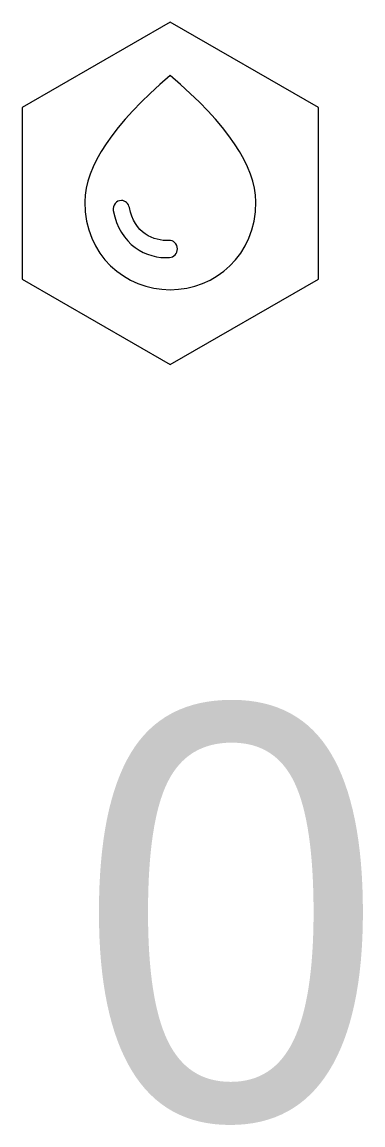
# Model space of a CAD drawing. Header units: millimetres. Extents: x -366 to 289, y -244 to 75.
# Drawn here: x -177.11 to -173.02, y -243.61 to -230.38 of the extents above; entities that cross this region are included whole.
import ezdxf

# ---------------------------------------------------------------- set-up
doc = ezdxf.new("R2010")
doc.units = ezdxf.units.MM
doc.header["$MEASUREMENT"] = 0
doc.layers.add('_U+56FE_U+5C42 1', color=7, linetype='Continuous')

# ---------------------------------------------------------------- blocks, each defined once
blk = doc.blocks.new('block 94')
at = {"layer": '_U+56FE_U+5C42 1', "lineweight": 0}
blk.add_lwpolyline([(-175.331, -230.378), (-177.11, -231.405), (-177.11, -233.461), (-175.331, -234.488), (-173.552, -233.461), (-173.552, -231.405), (-175.331, -230.378)], dxfattribs=at)
for points, knots in [([(-175.331, -233.589), (-175.87, -233.589), (-176.358, -233.176), (-176.358, -232.536), (-176.358, -232.11), (-176.015, -231.605), (-175.331, -231.02), (-174.647, -231.605), (-174.303, -232.11), (-174.303, -232.536), (-174.303, -233.176), (-174.791, -233.589), (-175.331, -233.589)], [0, 0, 0, 0, 1, 1, 1, 2, 2, 2, 3, 3, 3, 4, 4, 4, 4]), ([(-175.245, -233.1), (-175.245, -233.155), (-175.287, -233.2), (-175.339, -233.203), (-175.616, -233.221), (-175.94, -233.053), (-176.015, -232.638), (-176.019, -232.608), (-176.011, -232.578), (-175.992, -232.555), (-175.974, -232.532), (-175.947, -232.519), (-175.918, -232.519), (-175.87, -232.519), (-175.831, -232.555), (-175.822, -232.604), (-175.768, -232.908), (-175.525, -233.012), (-175.348, -232.997), (-175.292, -232.994), (-175.245, -233.041), (-175.245, -233.1)], [0, 0, 0, 0, 1, 1, 1, 2, 2, 2, 3, 3, 3, 4, 4, 4, 5, 5, 5, 6, 6, 6, 7, 7, 7, 7])]:
    blk.add_open_spline(points, degree=3, knots=knots, dxfattribs=at)
blk = doc.blocks.new('block 95')
at = {"layer": '_U+56FE_U+5C42 1', "lineweight": 0}
blk.add_lwpolyline([(-175.331, -230.378), (-177.11, -231.405), (-177.11, -233.461), (-175.331, -234.488), (-173.552, -233.461), (-173.552, -231.405), (-175.331, -230.378)], dxfattribs=at)
for points, knots in [([(-175.331, -233.589), (-175.87, -233.589), (-176.358, -233.176), (-176.358, -232.536), (-176.358, -232.11), (-176.015, -231.605), (-175.331, -231.02), (-174.647, -231.605), (-174.303, -232.11), (-174.303, -232.536), (-174.303, -233.176), (-174.791, -233.589), (-175.331, -233.589)], [0, 0, 0, 0, 1, 1, 1, 2, 2, 2, 3, 3, 3, 4, 4, 4, 4]), ([(-175.245, -233.1), (-175.245, -233.155), (-175.287, -233.2), (-175.339, -233.203), (-175.616, -233.221), (-175.94, -233.053), (-176.015, -232.638), (-176.019, -232.608), (-176.011, -232.578), (-175.992, -232.555), (-175.974, -232.532), (-175.947, -232.519), (-175.918, -232.519), (-175.87, -232.519), (-175.831, -232.555), (-175.822, -232.604), (-175.768, -232.908), (-175.525, -233.012), (-175.348, -232.997), (-175.292, -232.994), (-175.245, -233.041), (-175.245, -233.1)], [0, 0, 0, 0, 1, 1, 1, 2, 2, 2, 3, 3, 3, 4, 4, 4, 5, 5, 5, 6, 6, 6, 7, 7, 7, 7])]:
    blk.add_open_spline(points, degree=3, knots=knots, dxfattribs=at)
blk = doc.blocks.new('block 93')
at = {"layer": '_U+56FE_U+5C42 1'}
for name in ['block 94', 'block 95']:
    blk.add_blockref(name, (0, 0), dxfattribs=at)
blk = doc.blocks.new('block 92')
at = {"layer": '_U+56FE_U+5C42 1'}
blk.add_blockref('block 93', (0, 0), dxfattribs=at)
blk = doc.blocks.new('block 97')
at = {"layer": '_U+56FE_U+5C42 1', "lineweight": 0}
blk.add_open_spline([(-175.245, -233.1), (-175.245, -233.155), (-175.287, -233.2), (-175.339, -233.203), (-175.616, -233.221), (-175.94, -233.053), (-176.015, -232.638), (-176.019, -232.608), (-176.011, -232.578), (-175.992, -232.555), (-175.974, -232.532), (-175.947, -232.519), (-175.918, -232.519), (-175.87, -232.519), (-175.831, -232.555), (-175.822, -232.604), (-175.768, -232.908), (-175.525, -233.012), (-175.348, -232.997), (-175.292, -232.994), (-175.245, -233.041), (-175.245, -233.1)], degree=3, knots=[0, 0, 0, 0, 1, 1, 1, 2, 2, 2, 3, 3, 3, 4, 4, 4, 5, 5, 5, 6, 6, 6, 7, 7, 7, 7], dxfattribs=at)
blk = doc.blocks.new('block 96')
at = {"layer": '_U+56FE_U+5C42 1', "lineweight": 0}
blk.add_open_spline([(-175.245, -233.1), (-175.245, -233.155), (-175.287, -233.2), (-175.339, -233.203), (-175.616, -233.221), (-175.94, -233.053), (-176.015, -232.638), (-176.019, -232.608), (-176.011, -232.578), (-175.992, -232.555), (-175.974, -232.532), (-175.947, -232.519), (-175.918, -232.519), (-175.87, -232.519), (-175.831, -232.555), (-175.822, -232.604), (-175.768, -232.908), (-175.525, -233.012), (-175.348, -232.997), (-175.292, -232.994), (-175.245, -233.041), (-175.245, -233.1)], degree=3, knots=[0, 0, 0, 0, 1, 1, 1, 2, 2, 2, 3, 3, 3, 4, 4, 4, 5, 5, 5, 6, 6, 6, 7, 7, 7, 7], dxfattribs=at)
at = {"layer": '_U+56FE_U+5C42 1'}
blk.add_blockref('block 97', (0, 0), dxfattribs=at)
blk = doc.blocks.new('block 91')
at = {"layer": '_U+56FE_U+5C42 1'}
for name in ['block 92', 'block 96']:
    blk.add_blockref(name, (0, 0), dxfattribs=at)

msp = doc.modelspace()

# ---------------------------------------------------------------- block references
at = {"layer": '_U+56FE_U+5C42 1'}
msp.add_blockref('block 91', (0, 0), dxfattribs=at)

# ---------------------------------------------------------------- texts
at = {"layer": '_U+56FE_U+5C42 1', "color": 211, "true_color": 0xff64fb, "insert": (-176.446, -243.61), "char_height": 4.956, "attachment_point": 7}
msp.add_mtext('\\fAcadEref|b0|i0|c0|p34;\\W1;0', dxfattribs=at)

doc.saveas('drawing.dxf')
